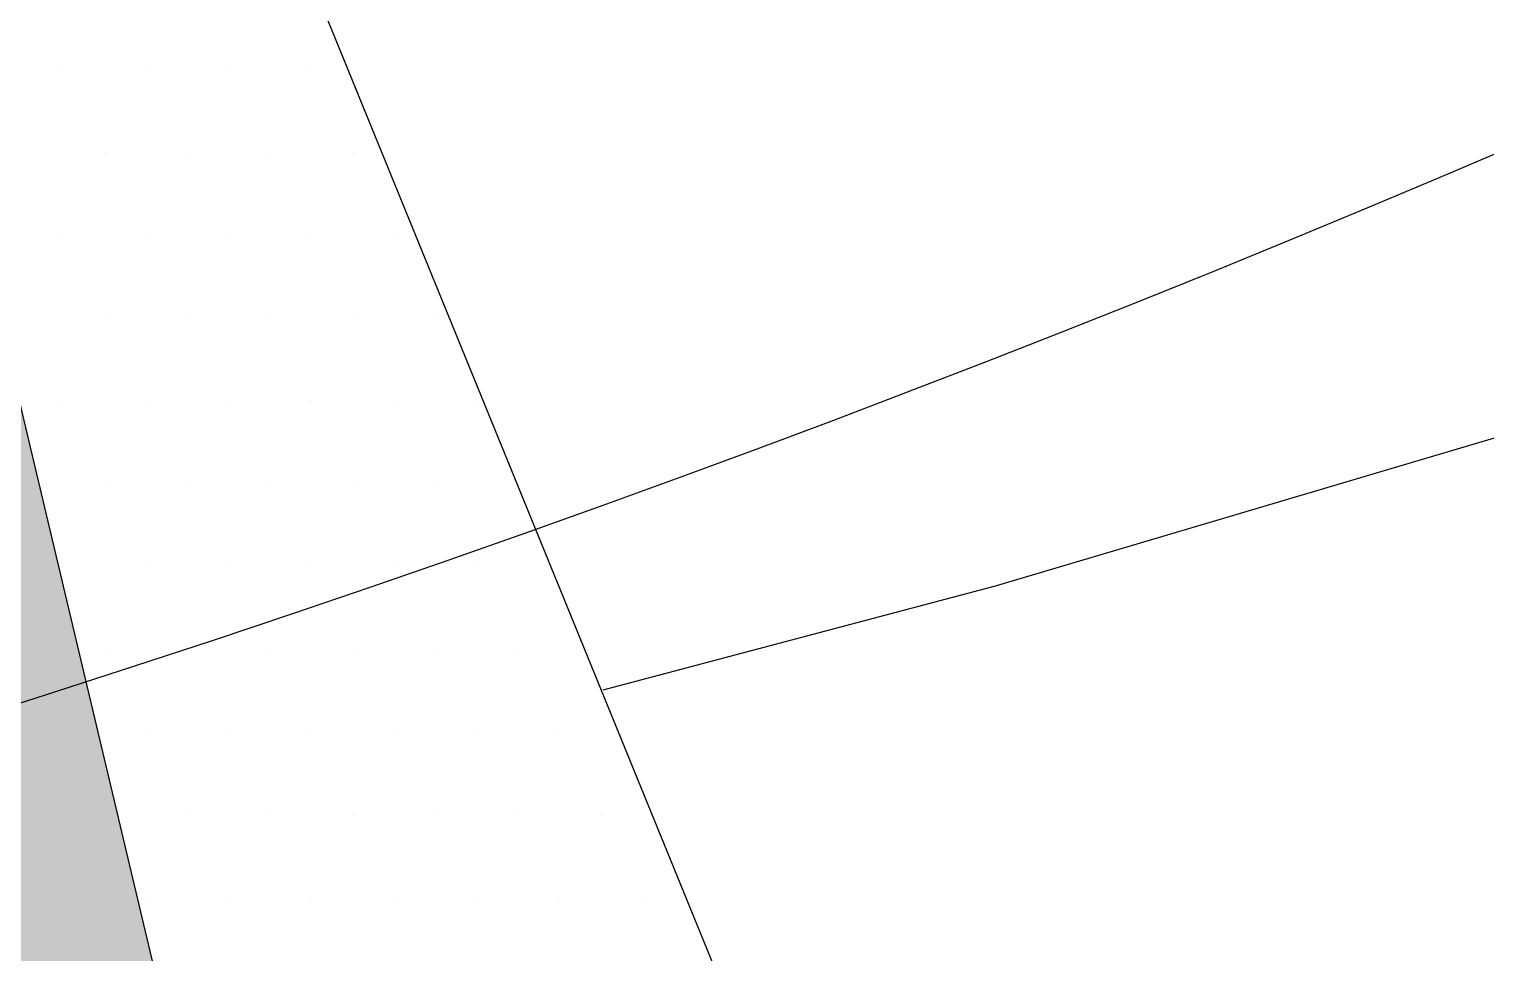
# Paper-space layout 'TOP_A1_00200_01-01-2017_MODELE' of a CAD drawing. Header units: millimetres. Extents: x -52 to 293, y -3 to 294.
# Drawn here: x -11.243 to -9.628, y 46.519 to 47.542 of the extents above; entities that cross this region are included whole.
import ezdxf

# ---------------------------------------------------------------- set-up
doc = ezdxf.new("R2010")
doc.units = ezdxf.units.MM
doc.header["$LTSCALE"] = 2
doc.linetypes.add('CACHEX2', pattern=[0.75, 0.5, -0.25])
for name, color, linetype in [('CALQUE_7', 4, 'Continuous'), ('CARTOUCHE', 7, 'Continuous'), ('rosace', 7, 'Continuous')]:
    doc.layers.add(name, color=color, linetype=linetype)

# ---------------------------------------------------------------- blocks, each defined once
blk = doc.blocks.new('A$C715108E3')
at = {"layer": 'CALQUE_7', "color": 131}
for p, q in [((-2.4519, -22.5048), (-2.4519, -22.5048)), ((-2.3599, -22.5048), (-2.3599, -22.5048)), ((-2.2686, -22.5048), (-2.2686, -22.5048)), ((-2.1766, -22.5048), (-2.1766, -22.5048)), ((-2.4062, -22.596), (-2.4062, -22.596)), ((-2.3142, -22.596), (-2.3142, -22.596)), ((-2.2223, -22.596), (-2.2223, -22.596)), ((-2.1309, -22.596), (-2.1309, -22.596)), ((-2.4519, -22.6886), (-2.4519, -22.6886)), ((-2.3599, -22.6886), (-2.3599, -22.6886)), ((-2.2686, -22.6886), (-2.2686, -22.6886)), ((-2.1766, -22.6886), (-2.1766, -22.6886)), ((-2.085, -22.6886), (-2.085, -22.6886)), ((-2.4062, -22.7799), (-2.4062, -22.7799)), ((-2.3142, -22.7799), (-2.3142, -22.7799)), ((-2.2223, -22.7799), (-2.2223, -22.7799)), ((-2.1309, -22.7799), (-2.1309, -22.7799)), ((-2.0391, -22.7799), (-2.0391, -22.7799)), ((-2.4519, -22.8712), (-2.4519, -22.8712)), ((-2.3599, -22.8712), (-2.3599, -22.8712)), ((-2.2686, -22.8712), (-2.2686, -22.8712)), ((-2.1766, -22.8712), (-2.1766, -22.8712)), ((-2.085, -22.8712), (-2.085, -22.8712)), ((-1.9933, -22.8712), (-1.9933, -22.8712)), ((-2.4062, -22.9636), (-2.4062, -22.9636)), ((-2.3142, -22.9636), (-2.3142, -22.9636)), ((-2.2223, -22.9636), (-2.2223, -22.9636)), ((-2.1309, -22.9636), (-2.1309, -22.9636)), ((-2.0391, -22.9636), (-2.0391, -22.9636)), ((-2.4519, -23.055), (-2.4519, -23.055)), ((-2.3599, -23.055), (-2.3599, -23.055)), ((-2.2686, -23.055), (-2.2686, -23.055)), ((-2.1766, -23.055), (-2.1766, -23.055)), ((-2.085, -23.055), (-2.085, -23.055)), ((-1.9933, -23.055), (-1.9933, -23.055)), ((-2.4062, -23.1463), (-2.4062, -23.1463)), ((-2.3142, -23.1463), (-2.3142, -23.1463)), ((-2.2223, -23.1463), (-2.2223, -23.1463)), ((-2.1309, -23.1463), (-2.1309, -23.1463)), ((-2.0391, -23.1463), (-2.0391, -23.1463)), ((-1.9472, -23.1463), (-1.9472, -23.1463)), ((-2.4519, -23.2389), (-2.4519, -23.2389)), ((-2.3599, -23.2389), (-2.3599, -23.2389)), ((-2.2686, -23.2389), (-2.2686, -23.2389)), ((-2.1766, -23.2389), (-2.1766, -23.2389)), ((-2.085, -23.2389), (-2.085, -23.2389)), ((-1.9933, -23.2389), (-1.9933, -23.2389)), ((-1.9015, -23.2389), (-1.9015, -23.2389)), ((-2.4062, -23.3303), (-2.4062, -23.3303)), ((-2.3142, -23.3303), (-2.3142, -23.3303)), ((-2.2223, -23.3303), (-2.2223, -23.3303)), ((-2.1309, -23.3303), (-2.1309, -23.3303)), ((-2.0391, -23.3303), (-2.0391, -23.3303)), ((-1.9472, -23.3303), (-1.9472, -23.3303)), ((-1.8558, -23.3303), (-1.8558, -23.3303)), ((-2.4519, -23.4225), (-2.4519, -23.4225)), ((-2.3599, -23.4225), (-2.3599, -23.4225)), ((-2.2686, -23.4225), (-2.2686, -23.4225)), ((-2.1766, -23.4225), (-2.1766, -23.4225)), ((-2.085, -23.4225), (-2.085, -23.4225)), ((-1.9933, -23.4225), (-1.9933, -23.4225)), ((-1.9015, -23.4225), (-1.9015, -23.4225)), ((-1.8097, -23.4225), (-1.8097, -23.4225))]:
    blk.add_line(p, q, dxfattribs=at)
blk.add_lwpolyline([(-5.0186, -17.1537), (-4.9784, -19.1278), (-5.3896, -19.2331), (-4.7123, -20.7884), (-8.4641, -25.8566), (-8.5996, -26.1134), (-8.0987, -26.1134), (-7.2053, -26.0731), (-6.6093, -26.0457), (-6.203, -25.613), (-3.9696, -22.5417), (-2.7917, -25.1531), (-2.6026, -25.1257), (-1.9525, -24.8418), (-1.3029, -24.5438), (-2.3854, -21.8923), (1.9656, -22.2806), (2.6017, -21.6183), (3.2786, -20.7927), (-3.3817, -20.0761), (-4.3053, -16.8895)], dxfattribs=at)
blk = doc.blocks.new('A$C581E6685')
at = {"layer": 'rosace'}
blk.add_hatch(color=140, dxfattribs=at).paths.add_polyline_path([(-45.3965, 37.4846), (-41.9745, 25.9278), (-41.7809, 23.8865), (-42.0615, 23.3525), (-44.9268, 21.9767), (-53.1072, 18.3767), (-40.8028, 21.6905), (-39.5666, 22.0268), (-38.2746, 22.2236), (-38.1337, 21.2132), (-33.6363, 11.1845), (-36.0802, 21.4612), (-37.3405, 24.3346), (-37.4251, 24.9804), (-36.9477, 25.4853), (-26.3566, 30.2032), (-37.8747, 26.8339), (-39.7286, 26.4119), (-40.3751, 26.6371), (-40.684, 26.8894)])
at = {"layer": 'rosace', "color": 140}
blk.add_lwpolyline([(-45.3965, 37.4846), (-41.9745, 25.9278), (-41.7804, 23.8865), (-42.0615, 23.3525), (-44.9268, 21.9767), (-53.1072, 18.3767), (-40.8028, 21.6905), (-39.5666, 22.0268), (-38.2739, 22.2236), (-38.1337, 21.2132), (-33.6358, 11.1845), (-36.0802, 21.4612), (-37.3405, 24.3346), (-37.4251, 24.9804), (-36.9477, 25.4853), (-26.3566, 30.2032), (-37.8741, 26.8339), (-39.7286, 26.4119), (-40.3748, 26.6371), (-40.6836, 26.8894)], close=True, dxfattribs=at)
at = {"layer": 'rosace', "color": 32, "linetype": 'CACHEX2', "ltscale": 1.5}
blk.add_ellipse((-38.0538, 23.8138), major_axis=(-19.0311, -3.534), ratio=0.590567, dxfattribs=at)
at = {"layer": 'rosace', "color": 32}
blk.add_ellipse((-37.6144, 23.8499), major_axis=(-13.5768, -4.2839), ratio=0.791971, dxfattribs=at)
at = {"layer": 'CARTOUCHE'}
blk.add_blockref('A$C715108E3', (-31.6739, 36.3189), dxfattribs=at)

psp = doc.layouts.new('TOP_A1_00200_01-01-2017_MODELE')

# ---------------------------------------------------------------- block references
at = {"layer": 'CARTOUCHE'}
psp.add_blockref('A$C581E6685', (22.9208, 33.6824), dxfattribs=at)

doc.saveas('drawing.dxf')
